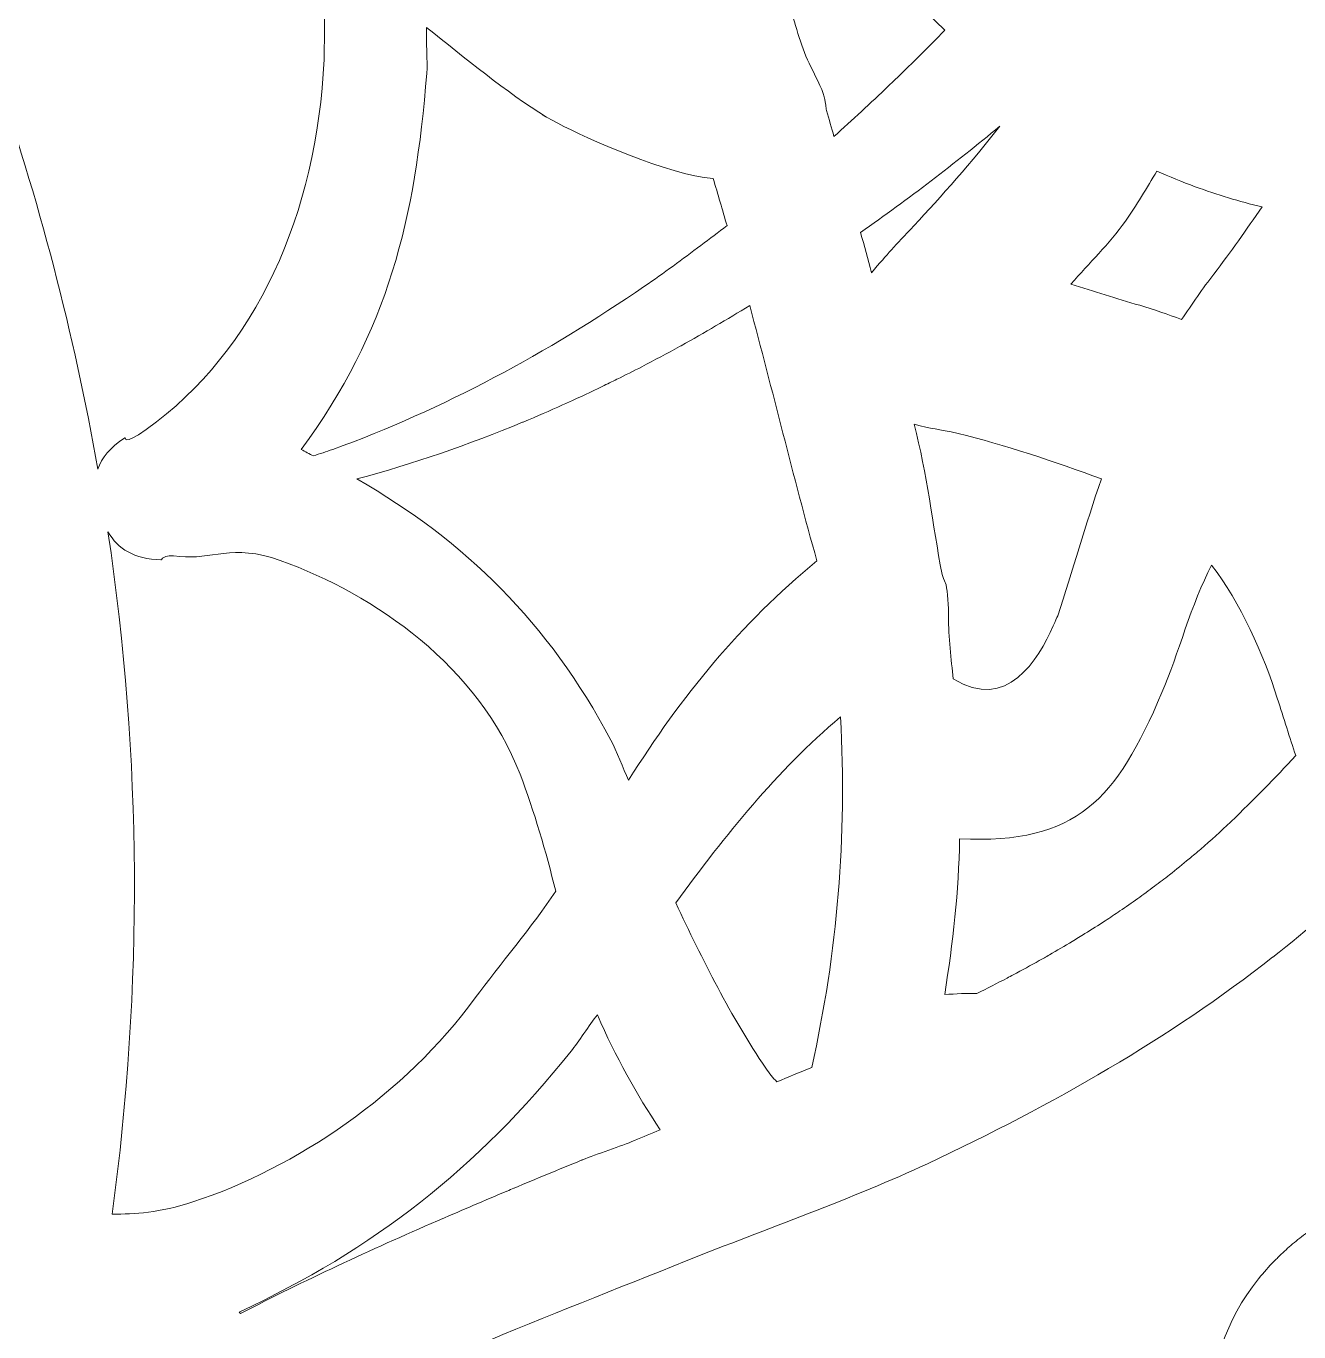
# Model space of a CAD drawing. Header units: millimetres. Extents: x -416 to 1516, y -417 to 43.
# Drawn here: x 71.98 to 90.48, y -167.37 to -148.4 of the extents above; entities that cross this region are included whole.
import ezdxf

# ---------------------------------------------------------------- set-up
doc = ezdxf.new("R2010")
doc.units = ezdxf.units.MM
doc.header["$MEASUREMENT"] = 0
doc.layers.add('Layer 4', color=7, linetype='Continuous')

msp = doc.modelspace()

# ---------------------------------------------------------------- linework, layer by layer
at = {"layer": 'Layer 4', "lineweight": 0}
for points, knots in [([(68.958, -143.127), (68.98, -143.123), (69.002, -143.119), (69.03, -143.116), (69.536, -143.062), (69.891, -142.793), (70.701, -142.927), (72.282, -143.187), (73.911, -144.019), (75.044, -145.399), (75.437, -145.877), (75.984, -146.402), (76.343, -146.952), (76.301, -147.432), (76.33, -148.505), (76.313, -148.883), (76.213, -151.115), (75.333, -153.111), (73.73, -154.257), (73.374, -154.512), (73.44, -154.367), (73.42, -154.38), (73.2, -154.522), (73.079, -154.67), (73.026, -154.837), (72.336, -150.907), (70.982, -146.999), (68.958, -143.127)], [0, 0, 0, 0, 1, 1, 1, 2, 2, 2, 3, 3, 3, 4, 4, 4, 5, 5, 5, 6, 6, 6, 7, 7, 7, 8, 8, 8, 9, 9, 9, 9]), ([(83.724, -150), (83.689, -149.875), (83.654, -149.752), (83.618, -149.625), (83.6, -149.562), (83.612, -149.54), (83.582, -149.423), (83.553, -149.306), (83.439, -149.091), (83.363, -148.936), (83.235, -148.673), (83.16, -148.341), (83.06, -148.052), (83.893, -147.489), (84.186, -147.377), (84.993, -148.127), (85.096, -148.222), (85.213, -148.335), (85.338, -148.454), (85.082, -148.716), (84.823, -148.973), (84.559, -149.227), (84.545, -149.24), (84.531, -149.252), (84.518, -149.266), (84.257, -149.515), (83.993, -149.76), (83.724, -150)], [0, 0, 0, 0, 1, 1, 1, 2, 2, 2, 3, 3, 3, 4, 4, 4, 5, 5, 5, 6, 6, 6, 7, 7, 7, 8, 8, 8, 9, 9, 9, 9]), ([(77.807, -149.081), (77.82, -148.916), (77.793, -148.601), (77.802, -148.415), (78.363, -148.862), (78.954, -149.351), (79.547, -149.718), (79.506, -149.695), (79.382, -149.632), (79.713, -149.809), (80.129, -150.031), (81.319, -150.56), (81.968, -150.612), (82.04, -150.84), (82.103, -151.068), (82.17, -151.296), (82.045, -151.393), (81.918, -151.487), (81.791, -151.583), (81.522, -151.784), (81.251, -151.985), (80.973, -152.176), (80.973, -152.176), (80.972, -152.177), (80.972, -152.177), (79.566, -153.141), (78.053, -153.962), (76.439, -154.549), (76.347, -154.583), (76.252, -154.611), (76.159, -154.643), (76.099, -154.613), (76.042, -154.58), (75.98, -154.55), (77.249, -152.826), (77.636, -151.215), (77.807, -149.081)], [0, 0, 0, 0, 1, 1, 1, 2, 2, 2, 3, 3, 3, 4, 4, 4, 5, 5, 5, 6, 6, 6, 7, 7, 7, 8, 8, 8, 9, 9, 9, 10, 10, 10, 11, 11, 11, 12, 12, 12, 12]), ([(85.137, -150.644), (85.138, -150.644), (85.138, -150.644), (85.138, -150.643), (85.475, -150.386), (85.807, -150.123), (86.134, -149.853), (85.736, -150.364), (85.276, -150.882), (84.889, -151.295), (84.598, -151.606), (84.512, -151.693), (84.27, -151.98), (84.219, -151.782), (84.165, -151.59), (84.112, -151.395), (84.459, -151.152), (84.801, -150.902), (85.137, -150.644)], [0, 0, 0, 0, 1, 1, 1, 2, 2, 2, 3, 3, 3, 4, 4, 4, 5, 5, 5, 6, 6, 6, 6]), ([(89.948, -151.024), (89.715, -151.357), (89.496, -151.674), (89.245, -152), (89.089, -152.204), (88.922, -152.44), (88.778, -152.661), (88.582, -152.588), (88.364, -152.511), (88.168, -152.454), (87.826, -152.354), (87.504, -152.252), (87.168, -152.145), (87.442, -151.837), (87.714, -151.57), (87.962, -151.23), (88.12, -151.014), (88.274, -150.738), (88.418, -150.503), (88.595, -150.579), (88.795, -150.668), (88.972, -150.73), (89.302, -150.846), (89.612, -150.946), (89.948, -151.024)], [0, 0, 0, 0, 1, 1, 1, 2, 2, 2, 3, 3, 3, 4, 4, 4, 5, 5, 5, 6, 6, 6, 7, 7, 7, 8, 8, 8, 8]), ([(90.915, -165.731), (90.915, -165.731), (90.915, -165.731), (90.915, -165.731), (90.828, -165.779), (90.743, -165.832), (90.66, -165.89), (90.66, -165.89), (90.66, -165.89), (90.659, -165.89), (90.65, -165.897), (90.64, -165.903), (90.63, -165.91), (90.63, -165.91), (90.63, -165.91), (90.63, -165.91), (90.557, -165.961), (90.486, -166.016), (90.416, -166.074), (90.416, -166.074), (90.416, -166.074), (90.416, -166.074), (90.399, -166.088), (90.383, -166.101), (90.366, -166.115), (90.366, -166.115), (90.366, -166.115), (90.366, -166.115), (90.302, -166.17), (90.24, -166.229), (90.178, -166.291), (90.178, -166.291), (90.178, -166.291), (90.178, -166.291), (90.159, -166.309), (90.141, -166.326), (90.123, -166.345), (90.123, -166.345), (90.123, -166.345), (90.123, -166.345), (90.046, -166.424), (89.971, -166.508), (89.898, -166.598), (89.898, -166.598), (89.897, -166.599), (89.897, -166.599), (89.393, -167.221), (89.256, -167.866), (89.041, -168.584), (84.551, -168.366), (80.758, -169.068), (76.406, -170.568), (74.543, -171.209), (72.178, -172.37), (70.339, -173.399), (70.245, -173.451), (70.019, -173.584), (69.932, -173.632), (69.845, -173.681), (69.814, -173.702), (69.74, -173.74), (70.356, -173.036), (70.991, -172.381), (71.657, -171.771), (71.718, -171.716), (71.779, -171.661), (71.84, -171.607), (71.995, -171.468), (72.152, -171.331), (72.311, -171.197), (72.374, -171.144), (72.437, -171.09), (72.501, -171.038), (72.933, -170.683), (73.379, -170.346), (73.843, -170.027), (73.912, -169.98), (73.981, -169.935), (74.05, -169.889), (74.224, -169.772), (74.401, -169.658), (74.58, -169.547), (74.652, -169.503), (74.723, -169.458), (74.795, -169.414), (75.04, -169.267), (75.289, -169.122), (75.544, -168.983), (77.484, -167.931), (79.56, -167.152), (81.578, -166.341), (82.733, -165.877), (84.023, -165.426), (85.083, -164.928), (86.918, -164.066), (88.597, -163.106), (90.099, -161.929), (90.101, -161.928), (90.102, -161.927), (90.103, -161.926), (91.105, -161.141), (92.029, -160.257), (92.868, -159.239), (93.377, -158.845), (94.31, -157.504), (94.295, -157.232), (94.424, -157.021), (94.546, -156.808), (94.664, -156.594), (94.665, -156.593), (94.666, -156.592), (94.666, -156.591), (94.899, -156.168), (95.113, -155.74), (95.313, -155.304), (95.318, -155.294), (95.323, -155.283), (95.328, -155.272), (95.522, -154.848), (95.704, -154.417), (95.876, -153.977), (95.887, -153.95), (95.897, -153.923), (95.908, -153.896), (96.073, -153.471), (96.232, -153.037), (96.386, -152.594), (96.403, -152.547), (96.42, -152.499), (96.436, -152.451), (96.51, -152.236), (96.584, -152.02), (96.658, -151.8), (97.084, -153.576), (97.674, -155.281), (98.371, -156.97), (97.541, -158.215), (97.345, -159.458), (97.413, -160.935), (97.415, -160.97), (97.381, -161.002), (97.364, -161.04), (96.859, -162.168), (96.111, -163.034), (95.268, -163.938), (94.84, -164.398), (94.39, -164.891), (93.994, -165.391), (93.866, -165.37), (93.74, -165.354), (93.614, -165.339), (93.583, -165.335), (93.551, -165.332), (93.52, -165.329), (93.408, -165.317), (93.297, -165.307), (93.187, -165.301), (93.173, -165.3), (93.159, -165.299), (93.145, -165.298), (93.017, -165.291), (92.889, -165.288), (92.764, -165.289), (92.752, -165.289), (92.741, -165.289), (92.73, -165.29), (92.611, -165.291), (92.493, -165.297), (92.377, -165.307), (92.368, -165.308), (92.359, -165.308), (92.35, -165.309), (92.098, -165.332), (91.853, -165.375), (91.617, -165.442), (91.613, -165.444), (91.609, -165.445), (91.605, -165.446), (91.367, -165.515), (91.136, -165.608), (90.916, -165.731), (90.916, -165.731), (90.916, -165.731), (90.916, -165.731), (90.916, -165.731), (90.916, -165.731), (90.916, -165.731), (90.915, -165.731), (90.915, -165.731), (90.915, -165.731)], [0, 0, 0, 0, 1, 1, 1, 2, 2, 2, 3, 3, 3, 4, 4, 4, 5, 5, 5, 6, 6, 6, 7, 7, 7, 8, 8, 8, 9, 9, 9, 10, 10, 10, 11, 11, 11, 12, 12, 12, 13, 13, 13, 14, 14, 14, 15, 15, 15, 16, 16, 16, 17, 17, 17, 18, 18, 18, 19, 19, 19, 20, 20, 20, 21, 21, 21, 22, 22, 22, 23, 23, 23, 24, 24, 24, 25, 25, 25, 26, 26, 26, 27, 27, 27, 28, 28, 28, 29, 29, 29, 30, 30, 30, 31, 31, 31, 32, 32, 32, 33, 33, 33, 34, 34, 34, 35, 35, 35, 36, 36, 36, 37, 37, 37, 38, 38, 38, 39, 39, 39, 40, 40, 40, 41, 41, 41, 42, 42, 42, 43, 43, 43, 44, 44, 44, 45, 45, 45, 46, 46, 46, 47, 47, 47, 48, 48, 48, 49, 49, 49, 50, 50, 50, 51, 51, 51, 52, 52, 52, 53, 53, 53, 54, 54, 54, 55, 55, 55, 56, 56, 56, 57, 57, 57, 58, 58, 58, 59, 59, 59, 60, 60, 60, 61, 61, 61, 62, 62, 62, 63, 63, 63, 63]), ([(80.74, -159.354), (80.657, -159.185), (80.566, -158.927), (80.484, -158.773), (79.562, -157.057), (78.381, -155.888), (76.79, -154.978), (76.791, -154.978), (76.791, -154.978), (76.791, -154.978), (77.61, -154.757), (78.414, -154.48), (79.2, -154.153), (79.205, -154.151), (79.21, -154.149), (79.216, -154.146), (79.405, -154.068), (79.594, -153.987), (79.781, -153.902), (79.811, -153.889), (79.841, -153.874), (79.871, -153.861), (80.034, -153.787), (80.197, -153.712), (80.358, -153.633), (80.429, -153.599), (80.499, -153.563), (80.57, -153.528), (80.691, -153.468), (80.812, -153.409), (80.932, -153.347), (81.115, -153.252), (81.298, -153.154), (81.479, -153.054), (81.487, -153.05), (81.495, -153.046), (81.503, -153.041), (81.841, -152.855), (82.172, -152.657), (82.5, -152.457), (82.833, -153.694), (83.131, -154.933), (83.477, -156.169), (82.361, -157.085), (81.51, -158.133), (80.74, -159.354)], [0, 0, 0, 0, 1, 1, 1, 2, 2, 2, 3, 3, 3, 4, 4, 4, 5, 5, 5, 6, 6, 6, 7, 7, 7, 8, 8, 8, 9, 9, 9, 10, 10, 10, 11, 11, 11, 12, 12, 12, 13, 13, 13, 14, 14, 14, 15, 15, 15, 15]), ([(85.531, -154.318), (86.175, -154.472), (86.958, -154.733), (87.612, -154.978), (87.383, -155.63), (87.188, -156.326), (86.978, -156.965), (86.963, -156.997), (86.944, -157.04), (86.912, -157.111), (86.693, -157.606), (86.236, -158.369), (85.459, -157.881), (85.428, -157.61), (85.388, -157.262), (85.389, -156.984), (85.39, -156.832), (85.381, -156.615), (85.353, -156.517), (85.324, -156.419), (85.306, -156.415), (85.296, -156.365), (85.156, -155.625), (85.08, -154.907), (84.889, -154.182), (85.153, -154.258), (85.226, -154.245), (85.531, -154.318)], [0, 0, 0, 0, 1, 1, 1, 2, 2, 2, 3, 3, 3, 4, 4, 4, 5, 5, 5, 6, 6, 6, 7, 7, 7, 8, 8, 8, 9, 9, 9, 9]), ([(73.234, -165.661), (73.683, -162.348), (73.665, -159.039), (73.173, -155.744), (73.319, -156.004), (73.551, -156.133), (73.943, -156.155), (73.961, -156.156), (73.948, -156.069), (74.215, -156.102), (74.673, -156.159), (74.972, -155.909), (75.678, -156.162), (77.061, -156.657), (78.562, -157.708), (79.162, -159.268), (79.369, -159.806), (79.539, -160.401), (79.681, -160.966), (79.342, -161.483), (78.865, -162.036), (78.511, -162.52), (77.49, -163.919), (75.903, -164.993), (74.408, -165.483), (73.922, -165.643), (73.563, -165.66), (73.234, -165.661)], [0, 0, 0, 0, 1, 1, 1, 2, 2, 2, 3, 3, 3, 4, 4, 4, 5, 5, 5, 6, 6, 6, 7, 7, 7, 8, 8, 8, 9, 9, 9, 9]), ([(85.551, -160.209), (87.271, -160.283), (87.823, -159.642), (88.491, -158.083), (88.728, -157.531), (88.92, -156.785), (89.214, -156.232), (89.634, -156.768), (89.971, -157.542), (90.168, -158.162), (90.263, -158.459), (90.348, -158.735), (90.436, -158.998), (90.134, -159.324), (89.821, -159.643), (89.498, -159.954), (89.496, -159.956), (89.495, -159.957), (89.493, -159.959), (89.492, -159.96), (89.49, -159.962), (89.488, -159.963), (89.347, -160.099), (89.202, -160.23), (89.055, -160.358), (88.999, -160.406), (88.942, -160.452), (88.885, -160.499), (88.792, -160.577), (88.698, -160.655), (88.603, -160.729), (88.53, -160.787), (88.455, -160.841), (88.381, -160.897), (88.301, -160.957), (88.22, -161.018), (88.139, -161.076), (88.053, -161.137), (87.967, -161.196), (87.88, -161.255), (87.809, -161.303), (87.738, -161.351), (87.666, -161.398), (87.569, -161.462), (87.47, -161.524), (87.372, -161.585), (87.311, -161.623), (87.249, -161.661), (87.187, -161.699), (87.077, -161.765), (86.967, -161.83), (86.855, -161.894), (86.807, -161.922), (86.758, -161.949), (86.709, -161.976), (86.584, -162.046), (86.458, -162.116), (86.331, -162.183), (86.301, -162.199), (86.271, -162.215), (86.241, -162.23), (86.096, -162.307), (85.95, -162.382), (85.802, -162.455), (85.657, -162.452), (85.501, -162.458), (85.334, -162.47), (85.452, -161.723), (85.54, -160.964), (85.551, -160.209)], [0, 0, 0, 0, 1, 1, 1, 2, 2, 2, 3, 3, 3, 4, 4, 4, 5, 5, 5, 6, 6, 6, 7, 7, 7, 8, 8, 8, 9, 9, 9, 10, 10, 10, 11, 11, 11, 12, 12, 12, 13, 13, 13, 14, 14, 14, 15, 15, 15, 16, 16, 16, 17, 17, 17, 18, 18, 18, 19, 19, 19, 20, 20, 20, 21, 21, 21, 22, 22, 22, 23, 23, 23, 23]), ([(83.821, -158.435), (83.912, -160.189), (83.779, -161.838), (83.401, -163.53), (83.232, -163.599), (83.063, -163.669), (82.893, -163.738), (82.839, -163.68), (82.785, -163.617), (82.732, -163.539), (82.226, -162.792), (81.814, -161.964), (81.425, -161.136), (82.157, -160.147), (82.88, -159.228), (83.821, -158.435)], [0, 0, 0, 0, 1, 1, 1, 2, 2, 2, 3, 3, 3, 4, 4, 4, 5, 5, 5, 5]), ([(79.903, -163.294), (80.008, -163.162), (80.17, -162.912), (80.287, -162.766), (80.552, -163.374), (80.854, -163.92), (81.199, -164.434), (81.074, -164.486), (80.949, -164.538), (80.825, -164.591), (80.638, -164.671), (80.272, -164.789), (80.067, -164.873), (80.064, -164.874), (80.061, -164.876), (80.059, -164.877), (80.057, -164.877), (80.055, -164.878), (80.052, -164.879), (79.724, -165.013), (79.399, -165.148), (79.075, -165.283), (79.075, -165.283), (79.074, -165.284), (79.073, -165.284), (79.04, -165.298), (79.007, -165.312), (78.975, -165.326), (78.974, -165.326), (78.973, -165.326), (78.972, -165.327), (78.647, -165.463), (78.325, -165.6), (78.006, -165.739), (77.992, -165.745), (77.977, -165.751), (77.963, -165.757), (76.982, -166.183), (76.026, -166.627), (75.099, -167.106), (75.092, -167.099), (75.086, -167.092), (75.079, -167.085), (77.041, -166.169), (78.533, -165.007), (79.903, -163.294)], [0, 0, 0, 0, 1, 1, 1, 2, 2, 2, 3, 3, 3, 4, 4, 4, 5, 5, 5, 6, 6, 6, 7, 7, 7, 8, 8, 8, 9, 9, 9, 10, 10, 10, 11, 11, 11, 12, 12, 12, 13, 13, 13, 14, 14, 14, 15, 15, 15, 15])]:
    msp.add_open_spline(points, degree=3, knots=knots, dxfattribs=at)

doc.saveas('drawing.dxf')
